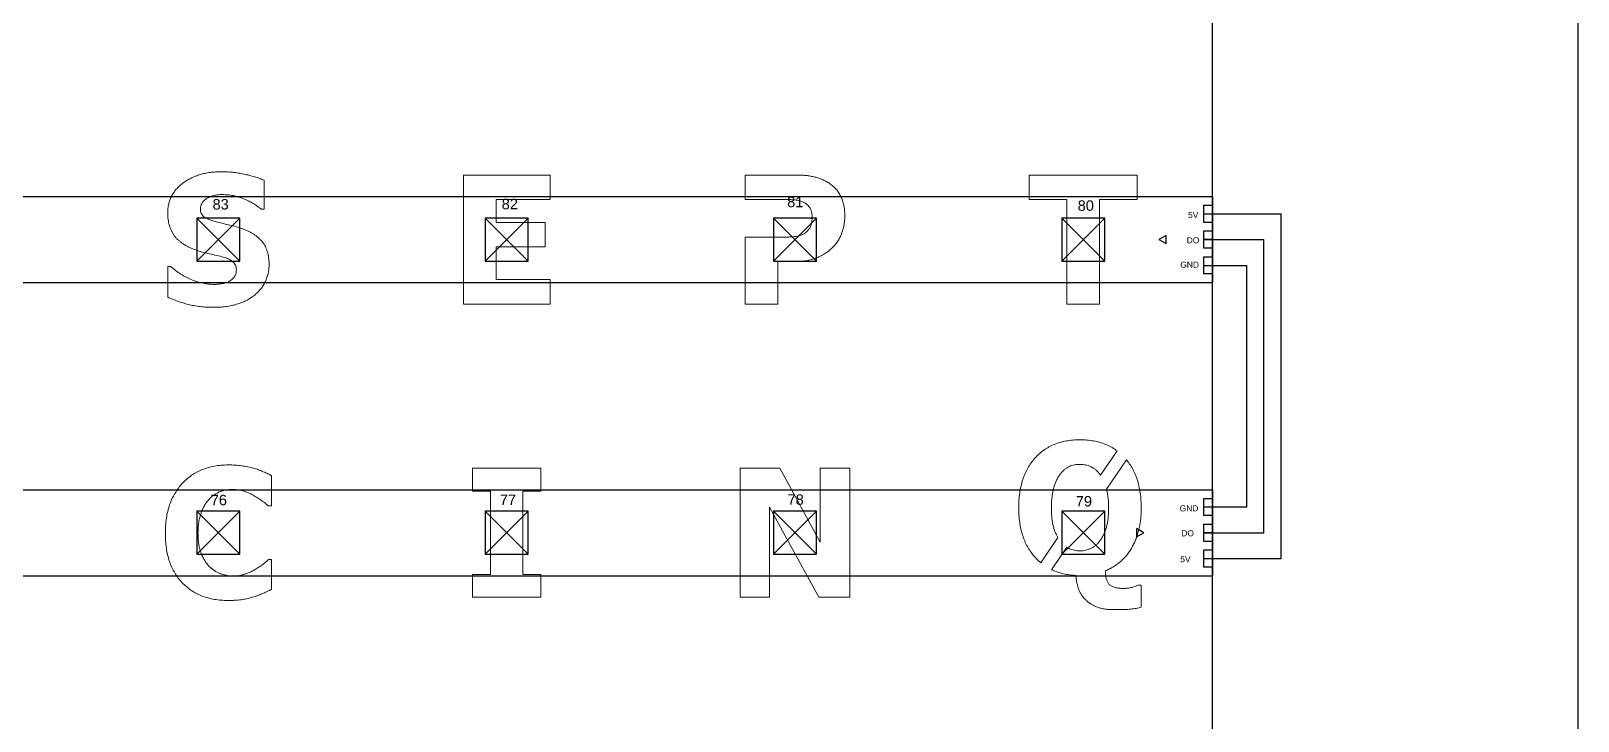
# Model space of a CAD drawing. Header units: millimetres. Extents: x -429 to 21, y 1736 to 2186.
# Drawn here: x -159.1 to 20.7, y 1990.1 to 2070.4 of the extents above; entities that cross this region are included whole.
import ezdxf

# ---------------------------------------------------------------- set-up
doc = ezdxf.new("R2010")
doc.units = ezdxf.units.MM
for name, color, linetype in [('Cadre', 7, 'Continuous'), ('Cadre interieur', 7, 'Continuous'), ('Circuit Electrique', 7, 'Continuous'), ('Lettres', 7, 'Continuous'), ('Rubans', 7, 'Continuous')]:
    doc.layers.add(name, color=color, linetype=linetype)
doc.styles.get("Standard").update_dxf_attribs({"font": 'sanss___.ttf'})

msp = doc.modelspace()

# ---------------------------------------------------------------- linework, layer by layer
at = {"layer": 'Cadre', "color": 0}
msp.add_line((20.66, 1735.91), (20.66, 2185.91), dxfattribs=at)
at = {"layer": 'Cadre interieur', "color": 0}
msp.add_line((-21.84, 1778.41), (-21.84, 2143.41), dxfattribs=at)
at = {"layer": 'Circuit Electrique', "color": 1}
for p, q in [((-22.84, 2049.13), (-13.84, 2049.13)), ((-13.84, 2009.04), (-13.84, 2049.13)), ((-22.84, 2009.04), (-13.84, 2009.04))]:
    msp.add_line(p, q, dxfattribs=at)
at = {"layer": 'Circuit Electrique'}
for p, q in [((-21.84, 2046.13), (-22.84, 2046.13)), ((-22.84, 2043.13), (-17.84, 2043.13)), ((-17.84, 2015.04), (-17.84, 2043.13)), ((-22.84, 2015.04), (-17.84, 2015.04)), ((-21.84, 2012.04), (-22.84, 2012.04)), ((-21.84, 2012.04), (-22.84, 2012.04))]:
    msp.add_line(p, q, dxfattribs=at)
at = {"layer": 'Circuit Electrique', "color": 4}
for p, q in [((-22.84, 2046.13), (-15.84, 2046.13)), ((-15.84, 2012.04), (-15.84, 2046.13)), ((-22.84, 2012.04), (-15.84, 2012.04))]:
    msp.add_line(p, q, dxfattribs=at)
at = {"layer": 'Circuit Electrique'}
for points in [[(-27.22, 2045.66), (-27.22, 2046.61), (-28.05, 2046.13)], [(-29.82, 2012.04), (-30.64, 2012.52), (-30.64, 2011.57)]]:
    msp.add_lwpolyline(points, close=True, dxfattribs=at)
at = {"layer": 'Lettres', "color": 7, "linetype": 'Continuous', "lineweight": 15}
for p, q in [((-108.88, 2053.63), (-98.81, 2053.63)), ((-108.88, 2038.63), (-108.88, 2053.63)), ((-98.81, 2053.63), (-98.81, 2050.78)), ((-76.13, 2053.63), (-70.29, 2053.63)), ((-76.13, 2050.78), (-76.13, 2053.63)), ((-43.11, 2053.63), (-30.58, 2053.63)), ((-43.11, 2050.78), (-43.11, 2053.63)), ((-30.58, 2053.63), (-30.58, 2050.78)), ((-132.03, 2053.02), (-132.03, 2049.65)), ((-132.03, 2049.65), (-132.36, 2049.65)), ((-105.08, 2050.78), (-105.08, 2048.13)), ((-98.81, 2050.78), (-105.08, 2050.78)), ((-71.79, 2050.78), (-76.13, 2050.78)), ((-38.74, 2050.78), (-43.11, 2050.78)), ((-38.74, 2038.63), (-38.74, 2050.78)), ((-34.95, 2050.78), (-34.95, 2038.63)), ((-30.58, 2050.78), (-34.95, 2050.78)), ((-105.08, 2048.13), (-99.38, 2048.13)), ((-99.38, 2048.13), (-99.38, 2045.28)), ((-76.13, 2046.42), (-72.34, 2046.42)), ((-76.13, 2038.63), (-76.13, 2046.42)), ((-72.34, 2046.42), (-72.07, 2046.42)), ((-72.34, 2046.42), (-72.34, 2046.42)), ((-105.08, 2045.28), (-105.08, 2041.48)), ((-99.38, 2045.28), (-105.08, 2045.28)), ((-143.23, 2043), (-142.89, 2043)), ((-143.23, 2039.42), (-143.23, 2043)), ((-72.34, 2043.57), (-72.34, 2038.63)), ((-70.36, 2043.57), (-72.34, 2043.57)), ((-105.08, 2041.48), (-98.81, 2041.48)), ((-98.81, 2041.48), (-98.81, 2038.63)), ((-98.81, 2038.63), (-108.88, 2038.63)), ((-72.34, 2038.63), (-76.13, 2038.63)), ((-34.95, 2038.63), (-38.74, 2038.63)), ((-32.92, 2021.56), (-34.84, 2018.74)), ((-107.83, 2019.54), (-99.86, 2019.54)), ((-107.83, 2016.88), (-107.83, 2019.54)), ((-99.86, 2019.54), (-99.86, 2016.88)), ((-76.7, 2019.54), (-72.12, 2019.54)), ((-76.7, 2004.54), (-76.7, 2019.54)), ((-72.12, 2019.54), (-67.4, 2010.95)), ((-67.4, 2019.54), (-63.98, 2019.54)), ((-67.4, 2010.95), (-67.4, 2019.54)), ((-63.98, 2019.54), (-63.98, 2004.54)), ((-34.13, 2017.12), (-31.82, 2020.51)), ((-131.17, 2018.69), (-131.17, 2015.18)), ((-105.74, 2016.88), (-107.83, 2016.88)), ((-105.74, 2007.2), (-105.74, 2016.88)), ((-101.95, 2016.88), (-101.95, 2007.2)), ((-99.86, 2016.88), (-101.95, 2016.88)), ((-131.17, 2015.18), (-131.56, 2015.18)), ((-73.29, 2015), (-73.29, 2004.54)), ((-67.58, 2004.54), (-73.29, 2015)), ((-39.79, 2011.47), (-41.78, 2008.55)), ((-40.52, 2007.74), (-38.74, 2010.35)), ((-131.51, 2008.91), (-131.17, 2008.91)), ((-131.17, 2008.91), (-131.17, 2005.43)), ((-107.83, 2007.2), (-105.74, 2007.2)), ((-107.83, 2004.54), (-107.83, 2007.2)), ((-101.95, 2007.2), (-99.86, 2007.2)), ((-99.86, 2007.2), (-99.86, 2004.54)), ((-30.47, 2005.94), (-30.1, 2005.94)), ((-30.1, 2005.94), (-30.1, 2003.37)), ((-99.86, 2004.54), (-107.83, 2004.54)), ((-73.29, 2004.54), (-76.7, 2004.54)), ((-63.98, 2004.54), (-67.58, 2004.54))]:
    msp.add_line(p, q, dxfattribs=at)
for points, knots in [([(-143.23, 2049.23), (-143.23, 2049.41), (-143.22, 2049.75), (-143.13, 2050.25), (-142.99, 2050.72), (-142.8, 2051.17), (-142.54, 2051.59), (-142.24, 2051.99), (-141.87, 2052.36), (-141.46, 2052.7), (-141.01, 2053.01), (-140.52, 2053.27), (-140, 2053.51), (-139.46, 2053.69), (-138.89, 2053.83), (-138.3, 2053.94), (-137.67, 2054), (-137.25, 2054.01), (-137.03, 2054.01)], [0, 0, 0, 0, 0.059483, 0.116964, 0.173246, 0.22874, 0.284453, 0.341556, 0.400368, 0.462086, 0.525357, 0.58886, 0.65283, 0.718208, 0.78506, 0.854317, 0.925621, 1, 1, 1, 1]), ([(-137.03, 2054.01), (-136.81, 2054.01), (-136.37, 2054), (-135.7, 2053.95), (-135.04, 2053.87), (-134.39, 2053.75), (-133.75, 2053.6), (-133.14, 2053.44), (-132.57, 2053.25), (-132.21, 2053.09), (-132.03, 2053.02)], [0, 0, 0, 0, 0.129441, 0.259207, 0.388462, 0.518766, 0.64671, 0.769621, 0.887261, 1, 1, 1, 1]), ([(-70.29, 2053.63), (-70.08, 2053.63), (-69.68, 2053.63), (-69.09, 2053.58), (-68.55, 2053.51), (-68.05, 2053.4), (-67.58, 2053.27), (-67.14, 2053.1), (-66.72, 2052.9), (-66.46, 2052.73), (-66.33, 2052.65)], [0, 0, 0, 0, 0.151825, 0.293278, 0.424806, 0.546969, 0.663212, 0.776761, 0.888508, 1, 1, 1, 1]), ([(-136.86, 2051.35), (-137.02, 2051.35), (-137.31, 2051.35), (-137.74, 2051.29), (-138.16, 2051.17), (-138.43, 2051.05), (-138.57, 2050.98)], [0, 0, 0, 0, 0.263952, 0.503203, 0.738816, 1, 1, 1, 1]), ([(-132.36, 2049.65), (-132.5, 2049.76), (-132.8, 2050), (-133.29, 2050.32), (-133.82, 2050.61), (-134.39, 2050.87), (-134.99, 2051.09), (-135.61, 2051.24), (-136.23, 2051.34), (-136.65, 2051.35), (-136.86, 2051.35)], [0, 0, 0, 0, 0.113642, 0.231983, 0.355311, 0.484601, 0.614974, 0.743959, 0.871738, 1, 1, 1, 1]), ([(-66.33, 2052.65), (-66.2, 2052.55), (-65.92, 2052.36), (-65.57, 2052), (-65.26, 2051.6), (-65.01, 2051.15), (-64.8, 2050.65), (-64.66, 2050.11), (-64.57, 2049.53), (-64.56, 2049.12), (-64.55, 2048.91)], [0, 0, 0, 0, 0.116212, 0.231799, 0.347882, 0.467234, 0.590704, 0.718833, 0.854917, 1, 1, 1, 1]), ([(-138.57, 2050.98), (-138.63, 2050.95), (-138.74, 2050.89), (-138.9, 2050.77), (-139.05, 2050.63), (-139.18, 2050.47), (-139.29, 2050.29), (-139.37, 2050.1), (-139.43, 2049.9), (-139.43, 2049.76), (-139.43, 2049.69)], [0, 0, 0, 0, 0.119677, 0.240329, 0.366271, 0.493995, 0.623043, 0.746883, 0.872483, 1, 1, 1, 1]), ([(-139.43, 2049.69), (-139.43, 2049.6), (-139.42, 2049.42), (-139.34, 2049.17), (-139.21, 2048.95), (-139.06, 2048.79), (-138.91, 2048.68), (-138.77, 2048.6), (-138.61, 2048.52), (-138.42, 2048.44), (-138.22, 2048.36), (-137.99, 2048.29), (-137.73, 2048.22), (-137.55, 2048.17), (-137.46, 2048.15)], [0, 0, 0, 0, 0.101189, 0.195066, 0.28682, 0.381041, 0.43216, 0.490481, 0.555865, 0.629675, 0.709531, 0.798237, 0.894933, 1, 1, 1, 1]), ([(-69.4, 2050.49), (-69.49, 2050.53), (-69.66, 2050.59), (-69.93, 2050.67), (-70.19, 2050.72), (-70.45, 2050.75), (-70.73, 2050.76), (-71.04, 2050.78), (-71.4, 2050.78), (-71.66, 2050.78), (-71.79, 2050.78)], [0, 0, 0, 0, 0.118566, 0.231732, 0.339924, 0.444383, 0.555618, 0.686304, 0.834006, 1, 1, 1, 1]), ([(-68.35, 2048.82), (-68.35, 2048.92), (-68.36, 2049.11), (-68.42, 2049.39), (-68.52, 2049.65), (-68.65, 2049.88), (-68.82, 2050.08), (-68.99, 2050.26), (-69.19, 2050.4), (-69.33, 2050.46), (-69.4, 2050.49)], [0, 0, 0, 0, 0.141823, 0.277875, 0.406453, 0.535869, 0.660787, 0.777912, 0.889831, 1, 1, 1, 1]), ([(-139.99, 2044.92), (-140.13, 2044.98), (-140.41, 2045.08), (-140.79, 2045.25), (-141.15, 2045.44), (-141.48, 2045.65), (-141.77, 2045.86), (-142.04, 2046.09), (-142.28, 2046.33), (-142.48, 2046.59), (-142.66, 2046.87), (-142.81, 2047.15), (-142.94, 2047.46), (-143.05, 2047.78), (-143.13, 2048.12), (-143.19, 2048.48), (-143.22, 2048.85), (-143.23, 2049.1), (-143.23, 2049.23)], [0, 0, 0, 0, 0.077046, 0.149721, 0.219404, 0.284805, 0.347832, 0.407743, 0.465707, 0.521836, 0.577474, 0.633501, 0.689851, 0.748288, 0.807927, 0.869355, 0.933281, 1, 1, 1, 1]), ([(-137.46, 2048.15), (-137.21, 2048.09), (-136.73, 2047.98), (-136.01, 2047.81), (-135.27, 2047.62), (-134.78, 2047.45), (-134.52, 2047.36)], [0, 0, 0, 0, 0.249067, 0.488639, 0.733905, 1, 1, 1, 1]), ([(-69.02, 2047.01), (-68.96, 2047.07), (-68.84, 2047.18), (-68.69, 2047.37), (-68.57, 2047.56), (-68.48, 2047.76), (-68.42, 2047.98), (-68.38, 2048.23), (-68.35, 2048.51), (-68.35, 2048.71), (-68.35, 2048.82)], [0, 0, 0, 0, 0.12792, 0.24717, 0.358289, 0.463817, 0.575015, 0.699813, 0.841295, 1, 1, 1, 1]), ([(-64.55, 2048.91), (-64.56, 2048.74), (-64.56, 2048.4), (-64.63, 2047.89), (-64.73, 2047.4), (-64.88, 2046.92), (-65.06, 2046.47), (-65.28, 2046.06), (-65.54, 2045.68), (-65.74, 2045.46), (-65.84, 2045.35)], [0, 0, 0, 0, 0.132964, 0.263753, 0.39254, 0.521768, 0.64711, 0.768379, 0.885291, 1, 1, 1, 1]), ([(-134.52, 2047.36), (-134.4, 2047.32), (-134.15, 2047.22), (-133.8, 2047.06), (-133.47, 2046.89), (-133.17, 2046.7), (-132.89, 2046.5), (-132.64, 2046.29), (-132.41, 2046.07), (-132.21, 2045.83), (-132.03, 2045.58), (-131.88, 2045.31), (-131.75, 2045.02), (-131.64, 2044.71), (-131.56, 2044.38), (-131.5, 2044.03), (-131.46, 2043.66), (-131.46, 2043.41), (-131.46, 2043.28)], [0, 0, 0, 0, 0.073409, 0.14343, 0.210313, 0.274337, 0.335985, 0.395552, 0.452981, 0.509043, 0.565002, 0.621373, 0.67844, 0.737632, 0.799203, 0.863043, 0.930047, 1, 1, 1, 1]), ([(-72.07, 2046.42), (-71.89, 2046.42), (-71.55, 2046.42), (-71.06, 2046.42), (-70.61, 2046.44), (-70.33, 2046.48), (-70.2, 2046.49)], [0, 0, 0, 0, 0.283645, 0.54829, 0.791063, 1, 1, 1, 1]), ([(-70.2, 2046.49), (-70.09, 2046.52), (-69.87, 2046.56), (-69.55, 2046.68), (-69.25, 2046.82), (-69.09, 2046.95), (-69.02, 2047.01)], [0, 0, 0, 0, 0.250248, 0.523246, 0.785003, 1, 1, 1, 1]), ([(-136.75, 2044.09), (-137.01, 2044.15), (-137.55, 2044.29), (-138.38, 2044.47), (-139.2, 2044.66), (-139.73, 2044.84), (-139.99, 2044.92)], [0, 0, 0, 0, 0.242695, 0.499402, 0.756262, 1, 1, 1, 1]), ([(-65.84, 2045.35), (-65.97, 2045.22), (-66.24, 2044.96), (-66.68, 2044.61), (-67.17, 2044.3), (-67.52, 2044.14), (-67.7, 2044.06)], [0, 0, 0, 0, 0.242191, 0.489738, 0.741687, 1, 1, 1, 1]), ([(-142.89, 2043), (-142.7, 2042.84), (-142.33, 2042.52), (-141.73, 2042.1), (-141.11, 2041.74), (-140.45, 2041.44), (-139.8, 2041.21), (-139.14, 2041.04), (-138.49, 2040.93), (-138.06, 2040.92), (-137.85, 2040.91)], [0, 0, 0, 0, 0.133001, 0.263353, 0.392791, 0.521613, 0.64819, 0.768998, 0.885968, 1, 1, 1, 1]), ([(-131.46, 2043.28), (-131.46, 2043.09), (-131.47, 2042.73), (-131.55, 2042.2), (-131.69, 2041.7), (-131.88, 2041.23), (-132.13, 2040.79), (-132.42, 2040.37), (-132.78, 2039.98), (-133.19, 2039.62), (-133.64, 2039.3), (-134.13, 2039.02), (-134.66, 2038.78), (-135.23, 2038.59), (-135.83, 2038.44), (-136.48, 2038.33), (-137.16, 2038.26), (-137.63, 2038.26), (-137.87, 2038.25)], [0, 0, 0, 0, 0.060348, 0.118373, 0.174822, 0.230067, 0.285184, 0.340939, 0.398055, 0.457291, 0.517906, 0.579447, 0.642691, 0.707874, 0.77602, 0.846986, 0.921541, 1, 1, 1, 1]), ([(-135.26, 2042.64), (-135.26, 2042.73), (-135.27, 2042.91), (-135.35, 2043.16), (-135.5, 2043.38), (-135.7, 2043.57), (-135.93, 2043.73), (-136.18, 2043.88), (-136.46, 2044), (-136.65, 2044.06), (-136.75, 2044.09)], [0, 0, 0, 0, 0.122123, 0.237846, 0.352547, 0.473989, 0.600843, 0.729318, 0.862547, 1, 1, 1, 1]), ([(-136.18, 2041.23), (-136.11, 2041.26), (-135.99, 2041.33), (-135.82, 2041.45), (-135.66, 2041.59), (-135.52, 2041.75), (-135.4, 2041.93), (-135.31, 2042.14), (-135.27, 2042.38), (-135.26, 2042.55), (-135.26, 2042.64)], [0, 0, 0, 0, 0.119781, 0.237832, 0.354328, 0.473172, 0.593505, 0.719436, 0.853402, 1, 1, 1, 1]), ([(-67.7, 2044.06), (-67.89, 2043.99), (-68.28, 2043.84), (-68.8, 2043.71), (-69.24, 2043.64), (-69.6, 2043.6), (-69.97, 2043.58), (-70.23, 2043.57), (-70.36, 2043.57)], [0, 0, 0, 0, 0.225063, 0.462831, 0.587507, 0.71788, 0.855251, 1, 1, 1, 1]), ([(-137.85, 2040.91), (-137.79, 2040.91), (-137.67, 2040.92), (-137.47, 2040.93), (-137.25, 2040.96), (-137.01, 2040.99), (-136.77, 2041.03), (-136.55, 2041.08), (-136.35, 2041.14), (-136.23, 2041.2), (-136.18, 2041.23)], [0, 0, 0, 0, 0.100396, 0.2149, 0.345382, 0.490223, 0.637837, 0.771267, 0.891619, 1, 1, 1, 1]), ([(-137.87, 2038.25), (-138.14, 2038.26), (-138.67, 2038.26), (-139.44, 2038.33), (-140.16, 2038.43), (-140.84, 2038.58), (-141.47, 2038.76), (-142.08, 2038.96), (-142.67, 2039.17), (-143.04, 2039.34), (-143.23, 2039.42)], [0, 0, 0, 0, 0.148573, 0.287904, 0.419544, 0.543016, 0.66167, 0.776802, 0.889955, 1, 1, 1, 1]), ([(-44.34, 2014.94), (-44.34, 2015.23), (-44.33, 2015.81), (-44.24, 2016.66), (-44.09, 2017.46), (-43.88, 2018.21), (-43.62, 2018.91), (-43.29, 2019.56), (-42.91, 2020.17), (-42.46, 2020.72), (-41.97, 2021.23), (-41.42, 2021.66), (-40.83, 2022.03), (-40.2, 2022.33), (-39.52, 2022.56), (-38.79, 2022.72), (-38.03, 2022.83), (-37.5, 2022.84), (-37.23, 2022.84)], [0, 0, 0, 0, 0.073976, 0.144357, 0.211546, 0.276003, 0.337933, 0.398551, 0.457828, 0.516908, 0.575288, 0.63283, 0.690067, 0.748163, 0.807318, 0.868775, 0.932665, 1, 1, 1, 1]), ([(-37.23, 2022.84), (-36.96, 2022.84), (-36.43, 2022.83), (-35.67, 2022.72), (-34.94, 2022.56), (-34.26, 2022.33), (-33.63, 2022.03), (-33.19, 2021.76), (-32.96, 2021.59), (-32.92, 2021.56)], [0, 0, 0, 0, 0.0670513, 0.1309047, 0.1922722, 0.2513934, 0.3094569, 0.3665315, 0.3797952, 0.3797952, 0.3797952, 0.3797952]), ([(-143.51, 2012.03), (-143.51, 2012.32), (-143.5, 2012.89), (-143.4, 2013.73), (-143.25, 2014.52), (-143.03, 2015.26), (-142.76, 2015.97), (-142.41, 2016.62), (-142.01, 2017.23), (-141.55, 2017.79), (-141.03, 2018.29), (-140.47, 2018.73), (-139.87, 2019.1), (-139.22, 2019.4), (-138.53, 2019.63), (-137.8, 2019.8), (-137.02, 2019.91), (-136.49, 2019.92), (-136.21, 2019.92)], [0, 0, 0, 0, 0.072368, 0.141474, 0.207461, 0.271098, 0.332853, 0.393295, 0.453068, 0.512761, 0.572031, 0.630344, 0.688596, 0.747081, 0.806735, 0.868437, 0.932751, 1, 1, 1, 1]), ([(-136.21, 2019.92), (-136.07, 2019.92), (-135.79, 2019.92), (-135.38, 2019.9), (-134.99, 2019.87), (-134.5, 2019.81), (-133.92, 2019.71), (-133.47, 2019.6), (-133.25, 2019.55)], [0, 0, 0, 0, 0.1447, 0.282577, 0.412855, 0.535652, 0.771887, 1, 1, 1, 1]), ([(-133.25, 2019.55), (-133.07, 2019.49), (-132.7, 2019.37), (-132.24, 2019.18), (-131.87, 2019.02), (-131.61, 2018.9), (-131.38, 2018.8), (-131.24, 2018.73), (-131.17, 2018.69)], [0, 0, 0, 0, 0.24979, 0.525519, 0.663698, 0.789424, 0.901512, 1, 1, 1, 1]), ([(-37.22, 2019.99), (-37.33, 2019.99), (-37.55, 2019.99), (-37.87, 2019.94), (-38.17, 2019.86), (-38.46, 2019.75), (-38.74, 2019.6), (-39.01, 2019.4), (-39.28, 2019.15), (-39.44, 2018.96), (-39.53, 2018.86)], [0, 0, 0, 0, 0.12537, 0.245286, 0.361957, 0.475991, 0.593024, 0.717386, 0.853085, 1, 1, 1, 1]), ([(-34.9, 2018.83), (-34.98, 2018.93), (-35.14, 2019.12), (-35.39, 2019.37), (-35.68, 2019.57), (-35.97, 2019.73), (-36.27, 2019.85), (-36.58, 2019.93), (-36.9, 2019.98), (-37.11, 2019.99), (-37.22, 2019.99)], [0, 0, 0, 0, 0.140823, 0.273459, 0.400792, 0.52369, 0.644547, 0.763352, 0.880684, 1, 1, 1, 1]), ([(-31.82, 2020.51), (-31.73, 2020.4), (-31.5, 2020.1), (-31.16, 2019.58), (-30.83, 2018.92), (-30.56, 2018.22), (-30.36, 2017.47), (-30.21, 2016.67), (-30.12, 2015.82), (-30.11, 2015.24), (-30.1, 2014.94)], [0.5062781, 0.5062781, 0.5062781, 0.5062781, 0.5412426, 0.600751, 0.6611152, 0.7234162, 0.7878367, 0.854987, 0.9255734, 1, 1, 1, 1]), ([(-39.53, 2018.86), (-39.6, 2018.75), (-39.75, 2018.53), (-39.95, 2018.16), (-40.12, 2017.74), (-40.27, 2017.28), (-40.4, 2016.76), (-40.48, 2016.2), (-40.54, 2015.59), (-40.54, 2015.17), (-40.55, 2014.96)], [0, 0, 0, 0, 0.094396, 0.196115, 0.306127, 0.425664, 0.553874, 0.692336, 0.840632, 1, 1, 1, 1]), ([(-138.44, 2015.91), (-138.53, 2015.81), (-138.72, 2015.6), (-138.96, 2015.23), (-139.18, 2014.81), (-139.37, 2014.34), (-139.53, 2013.82), (-139.64, 2013.26), (-139.7, 2012.65), (-139.71, 2012.23), (-139.72, 2012.02)], [0, 0, 0, 0, 0.09867, 0.203077, 0.315218, 0.435884, 0.564147, 0.700305, 0.845222, 1, 1, 1, 1]), ([(-135.65, 2017.07), (-135.78, 2017.07), (-136.04, 2017.07), (-136.43, 2017.01), (-136.8, 2016.94), (-137.15, 2016.82), (-137.49, 2016.66), (-137.82, 2016.46), (-138.14, 2016.21), (-138.34, 2016.02), (-138.44, 2015.91)], [0, 0, 0, 0, 0.128608, 0.252477, 0.37236, 0.490673, 0.609092, 0.731707, 0.861961, 1, 1, 1, 1]), ([(-133.18, 2016.34), (-133.36, 2016.44), (-133.73, 2016.64), (-134.23, 2016.83), (-134.65, 2016.96), (-134.98, 2017.02), (-135.31, 2017.07), (-135.53, 2017.07), (-135.65, 2017.07)], [0, 0, 0, 0, 0.23699, 0.486283, 0.613552, 0.741386, 0.87001, 1, 1, 1, 1]), ([(-131.56, 2015.18), (-131.66, 2015.26), (-131.88, 2015.45), (-132.26, 2015.74), (-132.69, 2016.05), (-133.01, 2016.24), (-133.18, 2016.34)], [0, 0, 0, 0, 0.198995, 0.437565, 0.70727, 1, 1, 1, 1]), ([(-33.9, 2014.97), (-33.9, 2015.19), (-33.91, 2015.6), (-33.96, 2016.21), (-34.04, 2016.71), (-34.1, 2017), (-34.13, 2017.12)], [0, 0, 0, 0, 0.1608968, 0.3090965, 0.4467198, 0.5333747, 0.5333747, 0.5333747, 0.5333747]), ([(-41.78, 2008.55), (-41.89, 2008.64), (-42.16, 2008.88), (-42.57, 2009.31), (-42.98, 2009.85), (-43.35, 2010.44), (-43.66, 2011.09), (-43.91, 2011.77), (-44.1, 2012.5), (-44.24, 2013.27), (-44.33, 2014.09), (-44.34, 2014.65), (-44.34, 2014.94)], [0.3830719, 0.3830719, 0.3830719, 0.3830719, 0.4183541, 0.477324, 0.5369732, 0.5969523, 0.6580644, 0.7211595, 0.7862011, 0.8541877, 0.9253422, 1, 1, 1, 1]), ([(-40.55, 2014.96), (-40.54, 2014.73), (-40.54, 2014.31), (-40.49, 2013.7), (-40.41, 2013.15), (-40.29, 2012.65), (-40.14, 2012.21), (-39.98, 2011.82), (-39.85, 2011.58), (-39.79, 2011.47)], [0, 0, 0, 0, 0.1647713, 0.315358, 0.4523309, 0.5764485, 0.6912717, 0.7995072, 0.8899858, 0.8899858, 0.8899858, 0.8899858]), ([(-34.89, 2011.12), (-34.81, 2011.23), (-34.66, 2011.46), (-34.46, 2011.84), (-34.29, 2012.24), (-34.15, 2012.67), (-34.03, 2013.16), (-33.96, 2013.7), (-33.91, 2014.31), (-33.9, 2014.74), (-33.9, 2014.97)], [0, 0, 0, 0, 0.101387, 0.20613, 0.313012, 0.424422, 0.545125, 0.680897, 0.831879, 1, 1, 1, 1]), ([(-30.1, 2014.94), (-30.11, 2014.72), (-30.11, 2014.29), (-30.16, 2013.65), (-30.25, 2013.04), (-30.37, 2012.45), (-30.52, 2011.89), (-30.7, 2011.35), (-30.92, 2010.83), (-31.17, 2010.34), (-31.46, 2009.87), (-31.77, 2009.45), (-32.12, 2009.05), (-32.49, 2008.69), (-32.89, 2008.37), (-33.33, 2008.08), (-33.79, 2007.82), (-34.12, 2007.68), (-34.28, 2007.61)], [0, 0, 0, 0, 0.073325, 0.144205, 0.212519, 0.279215, 0.344168, 0.407758, 0.470188, 0.531765, 0.592243, 0.651281, 0.709084, 0.766763, 0.824051, 0.881926, 0.940293, 1, 1, 1, 1]), ([(-136.22, 2004.16), (-136.49, 2004.17), (-137.03, 2004.18), (-137.8, 2004.28), (-138.54, 2004.44), (-139.23, 2004.67), (-139.88, 2004.95), (-140.48, 2005.31), (-141.04, 2005.73), (-141.56, 2006.22), (-142.02, 2006.76), (-142.42, 2007.36), (-142.76, 2008.01), (-143.04, 2008.71), (-143.26, 2009.47), (-143.4, 2010.28), (-143.5, 2011.13), (-143.51, 2011.73), (-143.51, 2012.03)], [0, 0, 0, 0, 0.067176, 0.131359, 0.192885, 0.252241, 0.310258, 0.367816, 0.425176, 0.483192, 0.541886, 0.600647, 0.660806, 0.722721, 0.786993, 0.8543, 0.925271, 1, 1, 1, 1]), ([(-139.72, 2012.02), (-139.71, 2011.79), (-139.7, 2011.35), (-139.64, 2010.73), (-139.52, 2010.16), (-139.36, 2009.65), (-139.16, 2009.19), (-138.92, 2008.78), (-138.67, 2008.41), (-138.47, 2008.19), (-138.37, 2008.09)], [0, 0, 0, 0, 0.159472, 0.305805, 0.441476, 0.567152, 0.684313, 0.794635, 0.899488, 1, 1, 1, 1]), ([(-38.74, 2010.35), (-38.65, 2010.29), (-38.46, 2010.19), (-38.16, 2010.08), (-37.85, 2009.99), (-37.54, 2009.94), (-37.32, 2009.93), (-37.22, 2009.93)], [0.4089268, 0.4089268, 0.4089268, 0.4089268, 0.5244889, 0.6456303, 0.7637117, 0.8814107, 1, 1, 1, 1]), ([(-37.22, 2009.93), (-37.11, 2009.93), (-36.89, 2009.94), (-36.57, 2010), (-36.26, 2010.09), (-35.94, 2010.21), (-35.65, 2010.38), (-35.37, 2010.59), (-35.12, 2010.83), (-34.97, 2011.02), (-34.89, 2011.12)], [0, 0, 0, 0, 0.119332, 0.23902, 0.359746, 0.482353, 0.60764, 0.734227, 0.864094, 1, 1, 1, 1]), ([(-133.07, 2007.76), (-132.91, 2007.86), (-132.6, 2008.05), (-132.19, 2008.35), (-131.84, 2008.64), (-131.62, 2008.82), (-131.51, 2008.91)], [0, 0, 0, 0, 0.289435, 0.554351, 0.79264, 1, 1, 1, 1]), ([(-138.37, 2008.09), (-138.27, 2008), (-138.08, 2007.82), (-137.75, 2007.6), (-137.42, 2007.4), (-137.07, 2007.26), (-136.71, 2007.15), (-136.35, 2007.07), (-135.99, 2007.02), (-135.75, 2007.01), (-135.63, 2007.01)], [0, 0, 0, 0, 0.132815, 0.262468, 0.388628, 0.515352, 0.639576, 0.76225, 0.881105, 1, 1, 1, 1]), ([(-135.63, 2007.01), (-135.5, 2007.01), (-135.26, 2007.02), (-134.9, 2007.07), (-134.55, 2007.14), (-134.21, 2007.24), (-133.89, 2007.36), (-133.59, 2007.49), (-133.32, 2007.62), (-133.15, 2007.72), (-133.07, 2007.76)], [0, 0, 0, 0, 0.136329, 0.270269, 0.40255, 0.534602, 0.663562, 0.782711, 0.895218, 1, 1, 1, 1]), ([(-37.7, 2007.08), (-37.95, 2007.1), (-38.44, 2007.13), (-39.15, 2007.26), (-39.82, 2007.45), (-40.26, 2007.63), (-40.49, 2007.73), (-40.52, 2007.74)], [0, 0, 0, 0, 0.0650905, 0.1273234, 0.1871986, 0.2458758, 0.2526302, 0.2526302, 0.2526302, 0.2526302]), ([(-36.56, 2004.23), (-36.65, 2004.33), (-36.83, 2004.51), (-37.05, 2004.81), (-37.24, 2005.14), (-37.39, 2005.5), (-37.51, 2005.88), (-37.6, 2006.27), (-37.67, 2006.67), (-37.69, 2006.94), (-37.7, 2007.08)], [0, 0, 0, 0, 0.120955, 0.240517, 0.361516, 0.485022, 0.610152, 0.73728, 0.867382, 1, 1, 1, 1]), ([(-34.28, 2007.61), (-34.28, 2007.52), (-34.27, 2007.34), (-34.24, 2007.08), (-34.21, 2006.85), (-34.15, 2006.64), (-34.09, 2006.44), (-34, 2006.28), (-33.91, 2006.13), (-33.8, 2006), (-33.67, 2005.9), (-33.51, 2005.81), (-33.34, 2005.73), (-33.15, 2005.67), (-32.93, 2005.62), (-32.69, 2005.59), (-32.43, 2005.57), (-32.25, 2005.56), (-32.16, 2005.56)], [0, 0, 0, 0, 0.08079, 0.155894, 0.224643, 0.287755, 0.345867, 0.400399, 0.450653, 0.498075, 0.545684, 0.595754, 0.650333, 0.709806, 0.77314, 0.842603, 0.918407, 1, 1, 1, 1]), ([(-131.17, 2005.43), (-131.32, 2005.37), (-131.64, 2005.22), (-132.13, 2005), (-132.67, 2004.77), (-133.04, 2004.65), (-133.23, 2004.59)], [0, 0, 0, 0, 0.218212, 0.468071, 0.733306, 1, 1, 1, 1]), ([(-32.16, 2005.56), (-32, 2005.57), (-31.68, 2005.58), (-31.28, 2005.67), (-30.98, 2005.75), (-30.78, 2005.82), (-30.61, 2005.88), (-30.52, 2005.92), (-30.47, 2005.94)], [0, 0, 0, 0, 0.268999, 0.556599, 0.696762, 0.818917, 0.918945, 1, 1, 1, 1]), ([(-133.23, 2004.59), (-133.46, 2004.53), (-133.89, 2004.4), (-134.44, 2004.28), (-134.9, 2004.22), (-135.29, 2004.19), (-135.74, 2004.17), (-136.05, 2004.16), (-136.22, 2004.16)], [0, 0, 0, 0, 0.231011, 0.444814, 0.556396, 0.685011, 0.833779, 1, 1, 1, 1]), ([(-33.19, 2003.1), (-33.38, 2003.1), (-33.74, 2003.1), (-34.27, 2003.16), (-34.75, 2003.25), (-35.19, 2003.38), (-35.58, 2003.55), (-35.94, 2003.74), (-36.28, 2003.97), (-36.47, 2004.15), (-36.56, 2004.23)], [0, 0, 0, 0, 0.155227, 0.299024, 0.432208, 0.556074, 0.672984, 0.784944, 0.89355, 1, 1, 1, 1]), ([(-30.1, 2003.37), (-30.3, 2003.33), (-30.7, 2003.24), (-31.22, 2003.17), (-31.68, 2003.13), (-32.11, 2003.11), (-32.62, 2003.1), (-32.99, 2003.1), (-33.19, 2003.1)], [0, 0, 0, 0, 0.19686, 0.392518, 0.50361, 0.64117, 0.80726, 1, 1, 1, 1])]:
    msp.add_open_spline(points, degree=3, knots=knots, dxfattribs=at)
msp.add_open_spline([(-34.84, 2018.74), (-34.86, 2018.77), (-34.88, 2018.8), (-34.9, 2018.83)], degree=3, dxfattribs=at)
at = {"layer": 'Rubans'}
for p, q in [((-386.84, 2051.13), (-21.84, 2051.13)), ((-22.84, 2048.13), (-22.84, 2050.13)), ((-22.84, 2050.13), (-21.84, 2050.13)), ((-21.84, 2051.13), (-21.84, 2041.13)), ((-134.84, 2048.63), (-139.84, 2048.63)), ((-139.84, 2048.63), (-139.84, 2043.63)), ((-134.84, 2043.63), (-134.84, 2048.63)), ((-101.34, 2048.63), (-106.34, 2048.63)), ((-106.34, 2048.63), (-106.34, 2043.63)), ((-101.34, 2043.63), (-101.34, 2048.63)), ((-67.84, 2048.63), (-72.84, 2048.63)), ((-72.84, 2048.63), (-72.84, 2043.63)), ((-67.84, 2043.63), (-67.84, 2048.63)), ((-34.34, 2048.63), (-39.34, 2048.63)), ((-39.34, 2048.63), (-39.34, 2043.63)), ((-34.34, 2043.63), (-34.34, 2048.63)), ((-21.84, 2048.13), (-22.84, 2048.13)), ((-22.84, 2045.13), (-22.84, 2047.13)), ((-22.84, 2047.13), (-21.84, 2047.13)), ((-21.84, 2045.13), (-22.84, 2045.13)), ((-139.84, 2043.63), (-134.84, 2043.63)), ((-106.34, 2043.63), (-101.34, 2043.63)), ((-72.84, 2043.63), (-67.84, 2043.63)), ((-39.34, 2043.63), (-34.34, 2043.63)), ((-22.84, 2042.13), (-22.84, 2044.13)), ((-22.84, 2044.13), (-21.84, 2044.13)), ((-386.84, 2041.13), (-21.84, 2041.13)), ((-21.84, 2042.13), (-22.84, 2042.13)), ((-386.84, 2017.04), (-21.84, 2017.04)), ((-22.84, 2014.04), (-22.84, 2016.04)), ((-22.84, 2016.04), (-21.84, 2016.04)), ((-21.84, 2017.04), (-21.84, 2007.04)), ((-134.84, 2014.54), (-139.84, 2014.54)), ((-139.84, 2014.54), (-139.84, 2009.54)), ((-134.84, 2009.54), (-134.84, 2014.54)), ((-101.34, 2014.54), (-106.34, 2014.54)), ((-106.34, 2014.54), (-106.34, 2009.54)), ((-101.34, 2009.54), (-101.34, 2014.54)), ((-67.84, 2014.54), (-72.84, 2014.54)), ((-72.84, 2014.54), (-72.84, 2009.54)), ((-67.84, 2009.54), (-67.84, 2014.54)), ((-34.34, 2014.54), (-39.34, 2014.54)), ((-39.34, 2014.54), (-39.34, 2009.54)), ((-34.34, 2009.54), (-34.34, 2014.54)), ((-21.84, 2014.04), (-22.84, 2014.04)), ((-22.84, 2011.04), (-22.84, 2013.04)), ((-22.84, 2013.04), (-21.84, 2013.04)), ((-21.84, 2011.04), (-22.84, 2011.04)), ((-22.84, 2008.04), (-22.84, 2010.04)), ((-22.84, 2010.04), (-21.84, 2010.04)), ((-139.84, 2009.54), (-134.84, 2009.54)), ((-106.34, 2009.54), (-101.34, 2009.54)), ((-72.84, 2009.54), (-67.84, 2009.54)), ((-39.34, 2009.54), (-34.34, 2009.54)), ((-386.84, 2007.04), (-21.84, 2007.04)), ((-21.84, 2008.04), (-22.84, 2008.04))]:
    msp.add_line(p, q, dxfattribs=at)
at = {"layer": 'Rubans', "color": 1}
for p, q in [((-134.84, 2048.63), (-139.84, 2043.63)), ((-139.84, 2048.63), (-134.84, 2043.63)), ((-101.34, 2048.63), (-106.34, 2043.63)), ((-106.34, 2048.63), (-101.34, 2043.63)), ((-67.84, 2048.63), (-72.84, 2043.63)), ((-72.84, 2048.63), (-67.84, 2043.63)), ((-34.34, 2048.63), (-39.34, 2043.63)), ((-39.34, 2048.63), (-34.34, 2043.63)), ((-134.84, 2014.54), (-139.84, 2009.54)), ((-139.84, 2014.54), (-134.84, 2009.54)), ((-101.34, 2014.54), (-106.34, 2009.54)), ((-106.34, 2014.54), (-101.34, 2009.54)), ((-67.84, 2014.54), (-72.84, 2009.54)), ((-72.84, 2014.54), (-67.84, 2009.54)), ((-34.34, 2014.54), (-39.34, 2009.54)), ((-39.34, 2014.54), (-34.34, 2009.54))]:
    msp.add_line(p, q, dxfattribs=at)

# ---------------------------------------------------------------- texts
at = {"layer": 'Rubans'}
for s, insert, char_height, width, attachment_point in [('\\pxqc;{\\fArial|b0|i0|c0|p34;83}', (-137.08, 2050.22), 1.215, 19.44, 5), ('\\pxqc;{\\fArial|b0|i0|c0|p34;82}', (-103.48, 2050.25), 1.215, 19.44, 5), ('\\pxqc;{\\fArial|b0|i0|c0|p34;81}', (-70.31, 2050.49), 1.215, 19.44, 5), ('\\pxqc;{\\fArial|b0|i0|c0|p34;80}', (-36.55, 2050.07), 1.215, 19.44, 5), ('{5V}', (-24.67, 2049.33), 0.7, 3.678, 1), ('{DO}', (-24.82, 2046.4), 0.7, 3.678, 1), ('{GND}', (-25.57, 2043.56), 0.7, 3.678, 1), ('\\pxqc;{\\fArial|b0|i0|c0|p34;76}', (-137.29, 2015.84), 1.215, 19.44, 5), ('\\pxqc;{\\fArial|b0|i0|c0|p34;77}', (-103.7, 2015.87), 1.215, 19.44, 5), ('\\pxqc;{\\fArial|b0|i0|c0|p34;78}', (-70.26, 2015.89), 1.215, 19.44, 5), ('\\pxqc;{\\fArial|b0|i0|c0|p34;79}', (-36.77, 2015.69), 1.215, 19.44, 5), ('{GND}', (-25.64, 2015.23), 0.7, 3.678, 1), ('{DO}', (-25.45, 2012.33), 0.7, 3.678, 1), ('{5V}', (-25.57, 2009.31), 0.7, 3.678, 1)]:
    msp.add_mtext(s, dxfattribs=dict(at, insert=insert, char_height=char_height, width=width, attachment_point=attachment_point))

doc.saveas('drawing.dxf')
